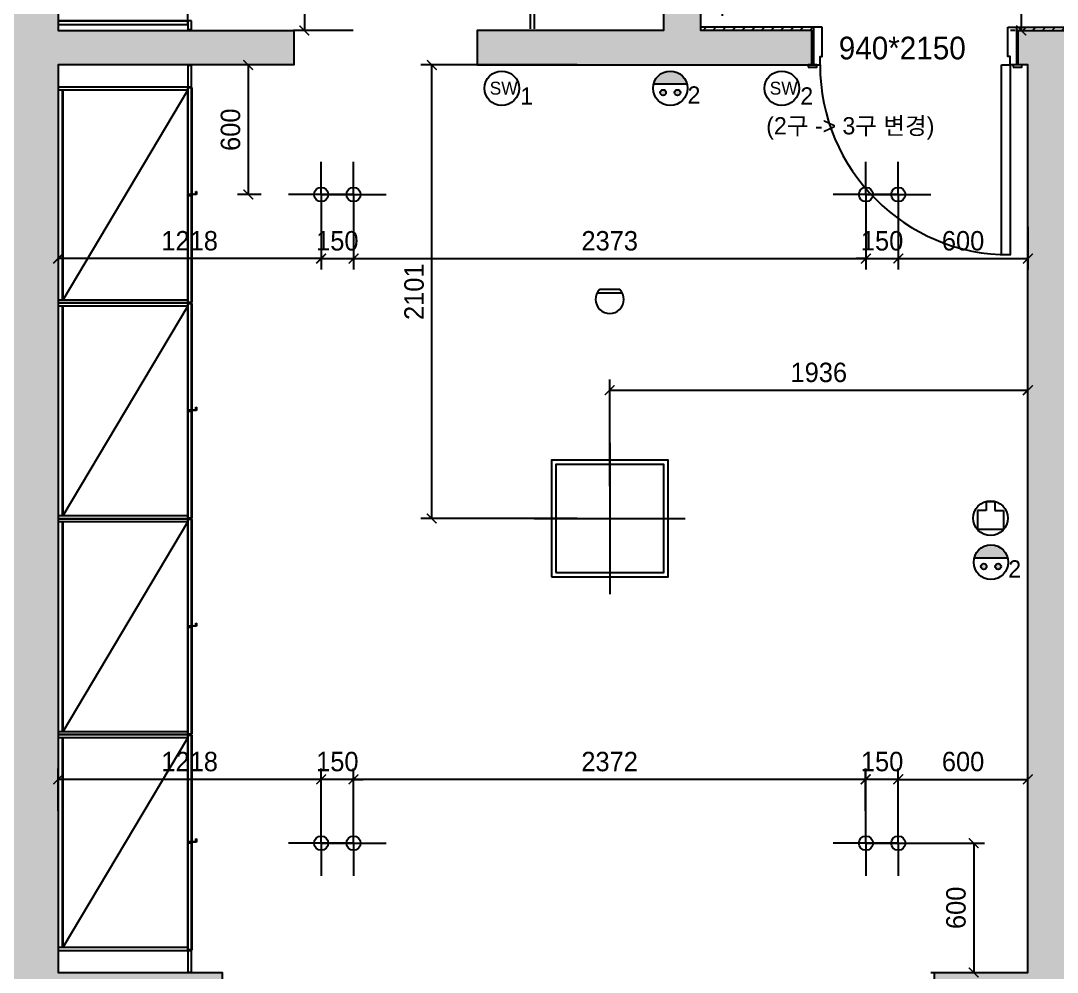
# Model space of a CAD drawing. Header units: millimetres. Extents: x -551172 to 227904, y -3435 to 261611.
# Drawn here: x 169756 to 174557, y 81893 to 86302 of the extents above; entities that cross this region are included whole.
import ezdxf

# ---------------------------------------------------------------- set-up
doc = ezdxf.new("R2010")
doc.units = ezdxf.units.MM
doc.header["$LTSCALE"] = 100
doc.header["$PDMODE"] = 3
doc.linetypes.add('HIDDENX2', pattern=[19.05, 12.7, -6.35])
doc.layers.get('DEFPOINTS').update_dxf_attribs({"color": 248})
for name, color, linetype in [('3TI-CE-LIGHT', 6, 'Continuous'), ('C-LIGHT', 5, 'Continuous'), ('C-LIGHT(IN)', 10, 'HIDDENX2'), ('E-DIM(IN)', 14, 'Continuous'), ('F-HAT', 251, 'Continuous'), ('F-HAT @ 1', 251, 'Continuous'), ('F-WALL1', 2, 'Continuous'), ('F-WALL2', 3, 'Continuous'), ('전기', 7, 'Continuous')]:
    doc.layers.add(name, color=color, linetype=linetype)
doc.styles.add('YOURNAME', font='HYWULM.TTF')
doc.styles.add('휴먼엑스포', font='Expo M.ttf')
doc.dimstyles.new('YOURNAME-50', dxfattribs={"dimscale": 50, "dimtxt": 1.8, "dimasz": 0.9, "dimexe": 1, "dimexo": 3, "dimgap": 0.7, "dimtad": 1, "dimdec": 0, "dimzin": 0, "dimdsep": 46, "dimtxsty": 'YOURNAME', "dimblk": 'ARCHTICK', "dimcen": 0, "dimclrd": 1, "dimclre": 1, "dimclrt": 7, "dimadec": 0, "dimazin": 0, "dimtfac": 1, "dimtdec": 0, "dimtix": 1, "dimtmove": 2, "dimatfit": 3, "dimldrblk": 'ARCHTICK', "dimfxl": 0, "dimtolj": 1, "dimtzin": 0, "dimarcsym": 0})

# ---------------------------------------------------------------- blocks, each defined once
blk = doc.blocks.new('_ArchTick')
at = {"color": 0, "linetype": 'ByBlock', "const_width": 0.15}
blk.add_lwpolyline([(-0.5, -0.5), (0.5, 0.5)], dxfattribs=at)
blk = doc.blocks.new('*D381')
at = {"layer": 'DEFPOINTS', "color": 0}
for p in [(174420.6, 82787), (173820.6, 82491.3), (174420.6, 82491.3)]:
    blk.add_point(p, dxfattribs=at)
at = {"layer": 'E-DIM(IN)', "lineweight": -2}
for p, q in [((173820.6, 82641.3), (173820.6, 82837)), ((174420.6, 82641.3), (174420.6, 82837)), ((173820.6, 82787), (174420.6, 82787))]:
    blk.add_line(p, q, dxfattribs=at)
at = {"layer": 'E-DIM(IN)', "lineweight": -2, "xscale": 45, "yscale": 45, "zscale": 45, "rotation": 180}
blk.add_blockref('_ArchTick', (173820.6, 82787), dxfattribs=at)
at = {"layer": 'E-DIM(IN)', "lineweight": -2, "xscale": 45, "yscale": 45, "zscale": 45}
blk.add_blockref('_ArchTick', (174420.6, 82787), dxfattribs=at)
at = {"layer": 'E-DIM(IN)', "color": 7, "insert": (174120.6, 82868.9), "char_height": 90, "attachment_point": 5, "style": 'YOURNAME'}
blk.add_mtext('\\A1;600', dxfattribs=at)
blk = doc.blocks.new('*D382')
at = {"layer": 'DEFPOINTS', "color": 0}
for p in [(173670.6, 82787), (173670.6, 82491.3), (173820.6, 82491.3)]:
    blk.add_point(p, dxfattribs=at)
at = {"layer": 'E-DIM(IN)', "lineweight": -2}
for p, q in [((173670.6, 82641.3), (173670.6, 82837)), ((173820.6, 82641.3), (173820.6, 82837)), ((173670.6, 82787), (173625.6, 82787)), ((173820.6, 82787), (173670.6, 82787)), ((173820.6, 82787), (173865.6, 82787))]:
    blk.add_line(p, q, dxfattribs=at)
at = {"layer": 'E-DIM(IN)', "lineweight": -2, "xscale": 45, "yscale": 45, "zscale": 45}
blk.add_blockref('_ArchTick', (173670.6, 82787), dxfattribs=at)
at = {"layer": 'E-DIM(IN)', "lineweight": -2, "xscale": 45, "yscale": 45, "zscale": 45, "rotation": 180}
blk.add_blockref('_ArchTick', (173820.6, 82787), dxfattribs=at)
at = {"layer": 'E-DIM(IN)', "color": 7, "insert": (173745.6, 82868.8), "char_height": 90, "attachment_point": 5, "style": 'YOURNAME'}
blk.add_mtext('\\A1;150', dxfattribs=at)
blk = doc.blocks.new('*D383')
at = {"layer": 'DEFPOINTS', "color": 0}
for p in [(171297.6, 82787), (171297.6, 82491.3), (173669.4, 82491.3)]:
    blk.add_point(p, dxfattribs=at)
at = {"layer": 'E-DIM(IN)', "lineweight": -2}
for p, q in [((171297.6, 82641.3), (171297.6, 82837)), ((173669.4, 82641.3), (173669.4, 82837)), ((173669.4, 82787), (171297.6, 82787))]:
    blk.add_line(p, q, dxfattribs=at)
at = {"layer": 'E-DIM(IN)', "lineweight": -2, "xscale": 45, "yscale": 45, "zscale": 45, "rotation": 180}
blk.add_blockref('_ArchTick', (171297.6, 82787), dxfattribs=at)
at = {"layer": 'E-DIM(IN)', "lineweight": -2, "xscale": 45, "yscale": 45, "zscale": 45}
blk.add_blockref('_ArchTick', (173669.4, 82787), dxfattribs=at)
at = {"layer": 'E-DIM(IN)', "color": 7, "insert": (172483.5, 82868.8), "char_height": 90, "attachment_point": 5, "style": 'YOURNAME'}
blk.add_mtext('\\A1;2372', dxfattribs=at)
blk = doc.blocks.new('*D384')
at = {"layer": 'DEFPOINTS', "color": 0}
for p in [(171147.6, 82787), (171147.6, 82491.3), (171297.6, 82491.3)]:
    blk.add_point(p, dxfattribs=at)
at = {"layer": 'E-DIM(IN)', "lineweight": -2}
for p, q in [((171147.6, 82641.3), (171147.6, 82837)), ((171297.6, 82641.3), (171297.6, 82837)), ((171147.6, 82787), (171102.6, 82787)), ((171297.6, 82787), (171147.6, 82787)), ((171297.6, 82787), (171342.6, 82787))]:
    blk.add_line(p, q, dxfattribs=at)
at = {"layer": 'E-DIM(IN)', "lineweight": -2, "xscale": 45, "yscale": 45, "zscale": 45}
blk.add_blockref('_ArchTick', (171147.6, 82787), dxfattribs=at)
at = {"layer": 'E-DIM(IN)', "lineweight": -2, "xscale": 45, "yscale": 45, "zscale": 45, "rotation": 180}
blk.add_blockref('_ArchTick', (171297.6, 82787), dxfattribs=at)
at = {"layer": 'E-DIM(IN)', "color": 7, "insert": (171222.6, 82868.8), "char_height": 90, "attachment_point": 5, "style": 'YOURNAME'}
blk.add_mtext('\\A1;150', dxfattribs=at)
blk = doc.blocks.new('*D385')
at = {"layer": 'DEFPOINTS', "color": 0}
for p in [(169929.6, 82787), (169929.6, 82491.3), (171147.6, 82491.3)]:
    blk.add_point(p, dxfattribs=at)
at = {"layer": 'E-DIM(IN)', "lineweight": -2}
for p, q in [((169929.6, 82641.3), (169929.6, 82837)), ((171147.6, 82641.3), (171147.6, 82837)), ((171147.6, 82787), (169929.6, 82787))]:
    blk.add_line(p, q, dxfattribs=at)
at = {"layer": 'E-DIM(IN)', "lineweight": -2, "xscale": 45, "yscale": 45, "zscale": 45, "rotation": 180}
blk.add_blockref('_ArchTick', (169929.6, 82787), dxfattribs=at)
at = {"layer": 'E-DIM(IN)', "lineweight": -2, "xscale": 45, "yscale": 45, "zscale": 45}
blk.add_blockref('_ArchTick', (171147.6, 82787), dxfattribs=at)
at = {"layer": 'E-DIM(IN)', "color": 7, "insert": (170538.6, 82868.8), "char_height": 90, "attachment_point": 5, "style": 'YOURNAME'}
blk.add_mtext('\\A1;1218', dxfattribs=at)
blk = doc.blocks.new('*D386')
at = {"layer": 'DEFPOINTS', "color": 0}
for p in [(173820.6, 82491.3), (173820.6, 81891.8), (174170, 81891.8)]:
    blk.add_point(p, dxfattribs=at)
at = {"layer": 'E-DIM(IN)', "lineweight": -2}
for p, q in [((173970.6, 82491.3), (174220, 82491.3)), ((174170, 82491.3), (174170, 81891.8)), ((173970.6, 81891.8), (174220, 81891.8))]:
    blk.add_line(p, q, dxfattribs=at)
at = {"layer": 'E-DIM(IN)', "lineweight": -2, "xscale": 45, "yscale": 45, "zscale": 45}
for p, rotation in [((174170, 82491.3), 90), ((174170, 81891.8), 270)]:
    blk.add_blockref('_ArchTick', p, dxfattribs=dict(at, rotation=rotation))
at = {"layer": 'E-DIM(IN)', "color": 7, "insert": (174088.1, 82191.6), "char_height": 90, "attachment_point": 5, "rotation": 90, "style": 'YOURNAME'}
blk.add_mtext('\\A1;600', dxfattribs=at)
blk = doc.blocks.new('*D387')
at = {"layer": 'DEFPOINTS', "color": 0}
for p in [(169929.6, 85496.8), (171147.6, 85496.8), (169929.6, 85200)]:
    blk.add_point(p, dxfattribs=at)
at = {"layer": 'E-DIM(IN)', "lineweight": -2}
for p, q in [((169929.6, 85346.8), (169929.6, 85150)), ((171147.6, 85346.8), (171147.6, 85150)), ((171147.6, 85200), (169929.6, 85200))]:
    blk.add_line(p, q, dxfattribs=at)
at = {"layer": 'E-DIM(IN)', "lineweight": -2, "xscale": 45, "yscale": 45, "zscale": 45, "rotation": 180}
blk.add_blockref('_ArchTick', (169929.6, 85200), dxfattribs=at)
at = {"layer": 'E-DIM(IN)', "lineweight": -2, "xscale": 45, "yscale": 45, "zscale": 45}
blk.add_blockref('_ArchTick', (171147.6, 85200), dxfattribs=at)
at = {"layer": 'E-DIM(IN)', "color": 7, "insert": (170538.6, 85281.8), "char_height": 90, "attachment_point": 5, "style": 'YOURNAME'}
blk.add_mtext('\\A1;1218', dxfattribs=at)
blk = doc.blocks.new('*D388')
at = {"layer": 'DEFPOINTS', "color": 0}
for p in [(171147.6, 85496.8), (171297.6, 85496.8), (171297.6, 85199.8)]:
    blk.add_point(p, dxfattribs=at)
at = {"layer": 'E-DIM(IN)', "lineweight": -2}
for p, q in [((171147.6, 85346.8), (171147.6, 85149.8)), ((171297.6, 85346.8), (171297.6, 85149.8)), ((171147.6, 85199.8), (171102.6, 85199.8)), ((171147.6, 85199.8), (171297.6, 85199.8)), ((171297.6, 85199.8), (171342.6, 85199.8))]:
    blk.add_line(p, q, dxfattribs=at)
at = {"layer": 'E-DIM(IN)', "lineweight": -2, "xscale": 45, "yscale": 45, "zscale": 45}
blk.add_blockref('_ArchTick', (171147.6, 85199.8), dxfattribs=at)
at = {"layer": 'E-DIM(IN)', "lineweight": -2, "xscale": 45, "yscale": 45, "zscale": 45, "rotation": 180}
blk.add_blockref('_ArchTick', (171297.6, 85199.8), dxfattribs=at)
at = {"layer": 'E-DIM(IN)', "color": 7, "insert": (171222.6, 85281.6), "char_height": 90, "attachment_point": 5, "style": 'YOURNAME'}
blk.add_mtext('\\A1;150', dxfattribs=at)
blk = doc.blocks.new('*D389')
at = {"layer": 'DEFPOINTS', "color": 0}
for p in [(171297.6, 85496.8), (173670.6, 85496.8), (173670.6, 85199.8)]:
    blk.add_point(p, dxfattribs=at)
at = {"layer": 'E-DIM(IN)', "lineweight": -2}
for p, q in [((171297.6, 85346.8), (171297.6, 85149.8)), ((173670.6, 85346.8), (173670.6, 85149.8)), ((171297.6, 85199.8), (173670.6, 85199.8))]:
    blk.add_line(p, q, dxfattribs=at)
at = {"layer": 'E-DIM(IN)', "lineweight": -2, "xscale": 45, "yscale": 45, "zscale": 45, "rotation": 180}
blk.add_blockref('_ArchTick', (171297.6, 85199.8), dxfattribs=at)
at = {"layer": 'E-DIM(IN)', "lineweight": -2, "xscale": 45, "yscale": 45, "zscale": 45}
blk.add_blockref('_ArchTick', (173670.6, 85199.8), dxfattribs=at)
at = {"layer": 'E-DIM(IN)', "color": 7, "insert": (172484.1, 85281.6), "char_height": 90, "attachment_point": 5, "style": 'YOURNAME'}
blk.add_mtext('\\A1;2373', dxfattribs=at)
blk = doc.blocks.new('*D390')
at = {"layer": 'DEFPOINTS', "color": 0}
for p in [(173670.6, 85496.8), (173820.6, 85496.8), (173820.6, 85199.8)]:
    blk.add_point(p, dxfattribs=at)
at = {"layer": 'E-DIM(IN)', "lineweight": -2}
for p, q in [((173670.6, 85346.8), (173670.6, 85149.8)), ((173820.6, 85346.8), (173820.6, 85149.8)), ((173670.6, 85199.8), (173625.6, 85199.8)), ((173670.6, 85199.8), (173820.6, 85199.8)), ((173820.6, 85199.8), (173865.6, 85199.8))]:
    blk.add_line(p, q, dxfattribs=at)
at = {"layer": 'E-DIM(IN)', "lineweight": -2, "xscale": 45, "yscale": 45, "zscale": 45}
blk.add_blockref('_ArchTick', (173670.6, 85199.8), dxfattribs=at)
at = {"layer": 'E-DIM(IN)', "lineweight": -2, "xscale": 45, "yscale": 45, "zscale": 45, "rotation": 180}
blk.add_blockref('_ArchTick', (173820.6, 85199.8), dxfattribs=at)
at = {"layer": 'E-DIM(IN)', "color": 7, "insert": (173745.6, 85281.6), "char_height": 90, "attachment_point": 5, "style": 'YOURNAME'}
blk.add_mtext('\\A1;150', dxfattribs=at)
blk = doc.blocks.new('*D391')
at = {"layer": 'DEFPOINTS', "color": 0}
for p in [(173820.6, 85496.8), (174420.6, 85496.8), (174420.6, 85199.9)]:
    blk.add_point(p, dxfattribs=at)
at = {"layer": 'E-DIM(IN)', "lineweight": -2}
for p, q in [((173820.6, 85346.8), (173820.6, 85149.9)), ((174420.6, 85346.8), (174420.6, 85149.9)), ((173820.6, 85199.9), (174420.6, 85199.9))]:
    blk.add_line(p, q, dxfattribs=at)
at = {"layer": 'E-DIM(IN)', "lineweight": -2, "xscale": 45, "yscale": 45, "zscale": 45, "rotation": 180}
blk.add_blockref('_ArchTick', (173820.6, 85199.9), dxfattribs=at)
at = {"layer": 'E-DIM(IN)', "lineweight": -2, "xscale": 45, "yscale": 45, "zscale": 45}
blk.add_blockref('_ArchTick', (174420.6, 85199.9), dxfattribs=at)
at = {"layer": 'E-DIM(IN)', "color": 7, "insert": (174120.6, 85281.7), "char_height": 90, "attachment_point": 5, "style": 'YOURNAME'}
blk.add_mtext('\\A1;600', dxfattribs=at)
blk = doc.blocks.new('*D392')
at = {"layer": 'DEFPOINTS', "color": 0}
for p in [(171020.6, 86096.8), (170810, 85496.8), (171020.6, 85496.8)]:
    blk.add_point(p, dxfattribs=at)
at = {"layer": 'E-DIM(IN)', "lineweight": -2}
for p, q in [((170870.6, 86096.8), (170760, 86096.8)), ((170810, 86096.8), (170810, 85496.8)), ((170870.6, 85496.8), (170760, 85496.8))]:
    blk.add_line(p, q, dxfattribs=at)
at = {"layer": 'E-DIM(IN)', "lineweight": -2, "xscale": 45, "yscale": 45, "zscale": 45}
for p, rotation in [((170810, 86096.8), 90), ((170810, 85496.8), 270)]:
    blk.add_blockref('_ArchTick', p, dxfattribs=dict(at, rotation=rotation))
at = {"layer": 'E-DIM(IN)', "color": 7, "insert": (170728.1, 85796.8), "char_height": 90, "attachment_point": 5, "rotation": 90, "style": 'YOURNAME'}
blk.add_mtext('\\A1;600', dxfattribs=at)
blk = doc.blocks.new('*D393')
at = {"layer": 'DEFPOINTS', "color": 0}
for p in [(174420.6, 84590), (172484.1, 83995.6), (174420.6, 83994.3)]:
    blk.add_point(p, dxfattribs=at)
at = {"layer": 'E-DIM(IN)', "lineweight": -2}
for p, q in [((172484.1, 84145.6), (172484.1, 84640)), ((174420.6, 84144.3), (174420.6, 84640)), ((172484.1, 84590), (174420.6, 84590))]:
    blk.add_line(p, q, dxfattribs=at)
at = {"layer": 'E-DIM(IN)', "lineweight": -2, "xscale": 45, "yscale": 45, "zscale": 45, "rotation": 180}
blk.add_blockref('_ArchTick', (172484.1, 84590), dxfattribs=at)
at = {"layer": 'E-DIM(IN)', "lineweight": -2, "xscale": 45, "yscale": 45, "zscale": 45}
blk.add_blockref('_ArchTick', (174420.6, 84590), dxfattribs=at)
at = {"layer": 'E-DIM(IN)', "color": 7, "insert": (173452.4, 84671.9), "char_height": 90, "attachment_point": 5, "style": 'YOURNAME'}
blk.add_mtext('\\A1;1936', dxfattribs=at)
blk = doc.blocks.new('*D394')
at = {"layer": 'DEFPOINTS', "color": 0}
for p in [(171660, 86096.8), (172484.1, 86096.8), (172484.1, 83995.6)]:
    blk.add_point(p, dxfattribs=at)
at = {"layer": 'E-DIM(IN)', "lineweight": -2}
for p, q in [((172334.1, 86096.8), (171610, 86096.8)), ((171660, 83995.6), (171660, 86096.8)), ((172334.1, 83995.6), (171610, 83995.6))]:
    blk.add_line(p, q, dxfattribs=at)
at = {"layer": 'E-DIM(IN)', "lineweight": -2, "xscale": 45, "yscale": 45, "zscale": 45}
for p, rotation in [((171660, 86096.8), 90), ((171660, 83995.6), 270)]:
    blk.add_blockref('_ArchTick', p, dxfattribs=dict(at, rotation=rotation))
at = {"layer": 'E-DIM(IN)', "color": 7, "insert": (171578.2, 85046.2), "char_height": 90, "attachment_point": 5, "rotation": 90, "style": 'YOURNAME'}
blk.add_mtext('\\A1;2101', dxfattribs=at)
blk = doc.blocks.new('*D400')
at = {"layer": 'DEFPOINTS', "color": 0}
for p in [(171445.6, 87151.8), (171070, 86256.8), (171445.6, 86256.8)]:
    blk.add_point(p, dxfattribs=at)
at = {"layer": 'E-DIM(IN)', "lineweight": -2}
for p, q in [((171295.6, 87151.8), (171020, 87151.8)), ((171070, 87151.8), (171070, 86256.8)), ((171295.6, 86256.8), (171020, 86256.8))]:
    blk.add_line(p, q, dxfattribs=at)
at = {"layer": 'E-DIM(IN)', "lineweight": -2, "xscale": 45, "yscale": 45, "zscale": 45}
for p, rotation in [((171070, 87151.8), 90), ((171070, 86256.8), 270)]:
    blk.add_blockref('_ArchTick', p, dxfattribs=dict(at, rotation=rotation))
at = {"layer": 'E-DIM(IN)', "color": 7, "insert": (170988.2, 86704.3), "char_height": 90, "attachment_point": 5, "rotation": 90, "style": 'YOURNAME'}
blk.add_mtext('\\A1;895', dxfattribs=at)
blk = doc.blocks.new('*D421')
at = {"layer": 'DEFPOINTS', "color": 0}
for p in [(174068.1, 86922.8), (174390, 86256.8), (174512.1, 86256.8)]:
    blk.add_point(p, dxfattribs=at)
at = {"layer": 'E-DIM(IN)', "lineweight": -2}
for p, q in [((174218.1, 86922.8), (174440, 86922.8)), ((174390, 86922.8), (174390, 86256.8)), ((174362.1, 86256.8), (174340, 86256.8))]:
    blk.add_line(p, q, dxfattribs=at)
at = {"layer": 'E-DIM(IN)', "lineweight": -2, "xscale": 45, "yscale": 45, "zscale": 45}
for p, rotation in [((174390, 86922.8), 90), ((174390, 86256.8), 270)]:
    blk.add_blockref('_ArchTick', p, dxfattribs=dict(at, rotation=rotation))
at = {"layer": 'E-DIM(IN)', "color": 7, "insert": (174309, 86589.8), "char_height": 90, "attachment_point": 5, "rotation": 90, "style": 'YOURNAME'}
blk.add_mtext('\\A1;666', dxfattribs=at)

msp = doc.modelspace()

# ---------------------------------------------------------------- hatches: boundary and pattern name
at = {"layer": 'F-HAT'}
h = msp.add_hatch(color=256, dxfattribs=at)
h.dxf.hatch_style = 1
h.paths.add_polyline_path([(171200.6, 91301.8), (171242.1, 91616.8), (169842.1, 91616.8), (169842.1, 93089.8), (170417.1, 93089.8), (170417.1, 93320.8), (169642.1, 93320.8), (169642.1, 79859.8), (170676.6, 79859.8), (170676.6, 80052.8), (169906.6, 80052.8), (169906.6, 81641.8), (170689.6, 81641.8), (170689.6, 81891.8), (169929.6, 81891.8), (169929.6, 86096.8), (171020.6, 86096.8), (171020.6, 86256.8), (169929.6, 86256.8), (169929.6, 88346.8), (171270.6, 88346.8), (171270.6, 88496.8), (169890.6, 88496.8), (169890.6, 91301.8)])
h.paths.add_polyline_path([(172733.6, 91301.8), (172733.6, 88496.8), (172058.6, 88496.8), (172058.6, 88346.8), (172733.6, 88346.8), (172733.6, 86256.8), (171870.6, 86256.8), (171870.6, 86096.8), (173420.6, 86096.8), (173420.6, 86256.8), (172905.6, 86256.8), (172905.6, 87608.8), (173605.6, 87608.8), (173605.6, 87763.8), (172895.6, 87763.8), (172895.6, 91300.8), (173685.6, 91300.8), (173685.6, 91915.8), (172900.6, 91915.8), (172900.6, 93120.8), (173660.6, 93120.8), (173660.6, 93320.8), (172034.6, 93320.8), (172034.6, 93089.8), (172744.6, 93089.8), (172744.6, 92186.8), (172002.1, 92186.8), (172002.1, 91616.8), (172043.6, 91301.8)])
h.paths.add_polyline_path([(172152.1, 91616.8), (172152.1, 92036.8), (172744.6, 92036.8), (172744.6, 91616.8)], flags=16)
h.paths.add_polyline_path([(172900.6, 91450.8), (172900.6, 91765.8), (173535.6, 91765.8), (173535.6, 91450.8)], flags=16)
h.paths.add_polyline_path([(174648.6, 86256.8), (174375.6, 86256.8), (174375.6, 86096.8), (174420.6, 86096.8), (174420.6, 81891.8), (173988.6, 81891.8), (173988.6, 81641.8), (174648.6, 81641.8), (174648.6, 81836.8)])
h.paths.add_polyline_path([(174601.6, 80059.8), (174601.6, 80694.8), (174406.6, 80694.8), (174406.6, 80402.8), (174406.6, 80059.8), (174396.6, 80059.8), (174396.6, 79859.8), (175111.6, 79859.8), (175111.6, 80059.8)])
h.paths.add_polyline_path([(180195.6, 80469.8), (180700.6, 80469.8), (180700.6, 80724.8), (180195.6, 80724.8), (180195.6, 85991.8), (182135.6, 85991.8), (182135.6, 85371.8), (182285.6, 85371.8), (182285.6, 85689.8), (182600.6, 85689.8), (182600.6, 85847.8), (182320.6, 85847.8), (182320.6, 86194.8), (180004.6, 86194.8), (180004.6, 80059.8), (179494.6, 80059.8), (179494.6, 79859.8), (180195.6, 79859.8), (180195.6, 80044.8)])
h.paths.add_polyline_path([(180195.6, 80044.8), (180195.6, 79859.8), (181840.6, 79859.8, 0.191132), (183208.8, 80469.8), (182995.6, 80469.8), (182973.9, 80469.8, -0.151278), (181840.6, 80044.8)])
h.paths.add_polyline_path([(184198.6, 80469.8), (184198.6, 80669.8), (183685.6, 80669.8), (183685.6, 85689.8), (183730.6, 85689.8), (183730.6, 85847.8), (183450.6, 85847.8), (183450.6, 85689.8), (183495.6, 85689.8), (183495.6, 80724.8), (182995.6, 80724.8), (182995.6, 80469.8)])
h.paths.add_polyline_path([(187180.6, 80469.8), (187180.6, 89425.8), (184290.6, 89425.8), (184290.6, 88310.8), (184205.6, 88310.8), (184205.6, 88150.8), (184290.6, 88150.8), (184290.6, 87350.8), (184450.6, 87350.8), (184450.6, 89200.8), (186980.6, 89200.8), (186980.6, 87505.8), (185235.6, 87505.8), (185235.6, 87350.8), (186165.6, 87350.8), (186165.6, 86142.8), (184900.6, 86142.8), (184900.6, 85847.8), (184580.6, 85847.8), (184580.6, 85689.8), (184895.6, 85689.8), (184895.6, 85364.8), (185048.6, 85364.8), (185048.6, 85984.8), (186988.6, 85984.8), (186988.6, 80669.8), (186478.6, 80669.8), (186478.6, 80469.8)])
h.paths.add_polyline_path([(186320.6, 86142.8), (186320.6, 87350.8), (186980.6, 87350.8), (186980.6, 86142.8)], flags=16)
h.paths.add_polyline_path([(180785.6, 87650.8), (180785.6, 87805.8), (178380.6, 87805.8), (178380.6, 92845.8), (178890.6, 92845.8), (178890.6, 93045.8), (178380.6, 93045.8), (178380.6, 93320.8), (177665.6, 93320.8), (177665.6, 93120.8), (178200.6, 93120.8), (178200.6, 90795.8), (177800.6, 90795.8), (177800.6, 90550.8), (178195.6, 90550.8), (178195.6, 87650.8)])
h.paths.add_polyline_path([(181875.6, 88310.8), (181875.6, 91102.8), (182645.6, 91102.8), (182645.6, 93045.8), (181405.6, 93045.8), (181405.6, 92845.8), (182437.6, 92845.8), (182437.6, 91575.8), (181685.6, 91575.8), (181685.6, 87805.8), (181635.6, 87805.8), (181635.6, 87650.8), (181870.6, 87650.8), (181870.6, 88150.8), (182290.6, 88150.8), (182290.6, 88310.8)])
h.paths.add_polyline_path([(181875.6, 91202.8), (181875.6, 91475.8), (182437.6, 91475.8), (182437.6, 91202.8)], flags=16)
h.paths.add_polyline_path([(184290.6, 90422.8), (184550.6, 90422.8), (184550.6, 91232.8), (184290.6, 91232.8)])
h.paths.add_polyline_path([(176170.6, 91300.8), (176170.6, 90550.8), (176440.6, 90550.8), (176440.6, 91640.8), (175170.6, 91640.8), (175170.6, 91300.8)])
h = msp.add_hatch(dxfattribs=at)
h.set_pattern_fill('ANSI31', color=256, scale=10)
h.paths.add_polyline_path([(173428.1, 86271.8), (172905.6, 86271.8), (172905.6, 86256.8), (173420.6, 86256.8), (173428.1, 86256.8)])
h = msp.add_hatch(dxfattribs=at)
h.set_pattern_fill('ANSI31', color=256, scale=10)
h.paths.add_polyline_path([(174948.6, 86271.8), (174368.1, 86271.8), (174368.1, 86256.8), (174948.6, 86256.8)])
h = msp.add_hatch(dxfattribs=at)
h.set_pattern_fill('ANSI31', color=256, scale=10)
h.set_pattern_definition([(45, (25200, 0), (-22.4506403, 22.4506403), [])])
h.paths.add_polyline_path([(173428.1, 86256.8), (173420.6, 86256.8), (173420.6, 86096.8), (173428.1, 86096.8)])
h.paths.add_polyline_path([(174375.6, 86256.8), (174368.1, 86256.8), (174368.1, 86096.8), (174375.6, 86096.8)])
at = {"layer": '전기'}
h = msp.add_hatch(color=256, dxfattribs=at)
h.dxf.hatch_style = 1
h.paths.add_polyline_path([(172687.1, 86008.8, -0.341999), (172764.6, 86068.8, -0.341999), (172842, 86008.8)])
h.paths.add_polyline_path([(172731.2, 85982.1, -1), (172731.2, 85955.4, -1)])
h.paths.add_polyline_path([(172797.9, 85982.1, -1), (172797.9, 85955.4, -1)])
h = msp.add_hatch(color=256, dxfattribs=at)
h.dxf.hatch_style = 1
h.paths.add_polyline_path([(174172.4, 83813, -0.341999), (174249.9, 83873, -0.341999), (174327.3, 83813)])
h.paths.add_polyline_path([(174216.5, 83786.3, -1), (174216.5, 83759.7, -1)])
h.paths.add_polyline_path([(174283.2, 83786.3, -1), (174283.2, 83759.7, -1)])

# ---------------------------------------------------------------- linework, layer by layer
at = {"layer": '3TI-CE-LIGHT', "color": 1}
for p, q in [((171147.6, 85496.8), (171147.6, 85648)), ((171297.6, 85496.8), (171297.6, 85648)), ((173670.6, 85496.8), (173670.6, 85648)), ((173820.6, 85496.8), (173820.6, 85648)), ((171147.6, 85496.8), (170996.4, 85496.8)), ((171297.6, 85496.8), (171146.4, 85496.8)), ((171147.6, 85496.8), (171298.8, 85496.8)), ((171147.6, 85496.8), (171147.6, 85345.6)), ((171297.6, 85496.8), (171448.8, 85496.8)), ((171297.6, 85496.8), (171297.6, 85345.6)), ((173670.6, 85496.8), (173519.4, 85496.8)), ((173820.6, 85496.8), (173669.4, 85496.8)), ((173670.6, 85496.8), (173821.8, 85496.8)), ((173670.6, 85496.8), (173670.6, 85345.6)), ((173820.6, 85496.8), (173971.8, 85496.8)), ((173820.6, 85496.8), (173820.6, 85345.6)), ((172542.5, 85040.1), (172425.8, 85040.1)), ((172484.1, 84345.6), (172484.1, 83645.6)), ((172134.1, 83995.6), (172834.1, 83995.6)), ((171147.6, 82491.3), (171147.6, 82642.5)), ((171297.6, 82491.3), (171297.6, 82642.5)), ((173670.6, 82491.3), (173670.6, 82642.5)), ((173820.6, 82491.3), (173820.6, 82642.5)), ((171147.6, 82491.3), (170996.4, 82491.3)), ((171297.6, 82491.3), (171146.4, 82491.3)), ((171147.6, 82491.3), (171298.8, 82491.3)), ((171147.6, 82491.3), (171147.6, 82340.1)), ((171297.6, 82491.3), (171448.8, 82491.3)), ((171297.6, 82491.3), (171297.6, 82340.1)), ((173670.6, 82491.3), (173519.4, 82491.3)), ((173820.6, 82491.3), (173669.4, 82491.3)), ((173670.6, 82491.3), (173821.8, 82491.3)), ((173670.6, 82491.3), (173670.6, 82340.1)), ((173820.6, 82491.3), (173971.8, 82491.3)), ((173820.6, 82491.3), (173820.6, 82340.1))]:
    msp.add_line(p, q, dxfattribs=at)
msp.add_lwpolyline([(172234.1, 83745.6), (172734.1, 83745.6), (172734.1, 84245.6), (172234.1, 84245.6)], close=True, dxfattribs=at)
at = {"layer": 'C-LIGHT'}
msp.add_line((172530.8, 85056.4), (172437.5, 85056.4), dxfattribs=at)
msp.add_lwpolyline([(172214.1, 83725.6), (172754.1, 83725.6), (172754.1, 84265.6), (172214.1, 84265.6)], close=True, dxfattribs=at)
for centre in [(171147.6, 85496.8), (171297.6, 85496.8), (173670.6, 85496.8), (173820.6, 85496.8), (171147.6, 82491.3), (171297.6, 82491.3), (173670.6, 82491.3), (173820.6, 82491.3)]:
    msp.add_circle(centre, 33, dxfattribs=at)
msp.add_arc((172484.1, 85010.7), 65.3, 135.573, 44.427, dxfattribs=at)
at = {"layer": 'C-LIGHT(IN)', "ltscale": 0.1}
msp.add_line((173005.6, 87593.8), (173005.6, 86271.8), dxfattribs=at)
at = {"layer": 'F-HAT'}
for p, q in [((169929.6, 87301.8), (169929.6, 86301.8)), ((170529.6, 86301.8), (170529.6, 87301.8)), ((172115.6, 86351.8), (172115.6, 86264.3)), ((172133.6, 86351.8), (172133.6, 86264.3)), ((169929.6, 86301.8), (169929.6, 86283.8)), ((170529.6, 86301.8), (169929.6, 86301.8)), ((169929.6, 86301.8), (170529.6, 86301.8)), ((169929.6, 86283.8), (170529.6, 86283.8)), ((170529.6, 86301.8), (170529.6, 86261.5)), ((170547.6, 86301.8), (170529.6, 86301.8)), ((170529.6, 86283.8), (170529.6, 86301.8)), ((170547.6, 86261.5), (170547.6, 86301.8)), ((170529.6, 86261.5), (170547.6, 86261.5)), ((170529.6, 86094.3), (170529.6, 85994.3)), ((170547.6, 86094.3), (170529.6, 86094.3)), ((170547.6, 85994.3), (170547.6, 86094.3)), ((170529.6, 85994.3), (169929.6, 85994.3)), ((169929.6, 85994.3), (169929.6, 84994.3)), ((170529.6, 85979.3), (169929.6, 85979.3)), ((169948.6, 85979.3), (169948.6, 85009.3)), ((169952.6, 85009.3), (169952.6, 85979.3)), ((169952.6, 85009.3), (170529.6, 85979.3)), ((170529.6, 84994.3), (170529.6, 85994.3)), ((170529.6, 85994.3), (170547.6, 85994.3)), ((170530.6, 85991.5), (170531.4, 85992.3)), ((170530.6, 85498.1), (170530.6, 85991.5)), ((170531.4, 85992.3), (170547.7, 85992.3)), ((170547.7, 85992.3), (170548.5, 85991.5)), ((170548.5, 85991.5), (170548.5, 85498.1)), ((170529.6, 85500.8), (170530.6, 85500.8)), ((170529.6, 85496.3), (170529.6, 85500.8)), ((170530.6, 85500.8), (170530.6, 85497.3)), ((170549.3, 85497.3), (170549.3, 85502.3)), ((170549.3, 85502.3), (170550.3, 85502.3)), ((170550.3, 85502.3), (170550.3, 85498.5)), ((170567.1, 85498.6), (170567.2, 85498.7)), ((170567.2, 85510.6), (170567.2, 85510.8)), ((170567.2, 85510.8), (170567.4, 85510.8)), ((170567.2, 85498.7), (170567.2, 85510.6)), ((170567.4, 85510.8), (170569.4, 85510.8)), ((170569.4, 85510.8), (170569.6, 85510.8)), ((170569.6, 85510.8), (170569.6, 85510.6)), ((170569.6, 85510.6), (170569.6, 85496.5)), ((170569.4, 85496.3), (170529.6, 85496.3)), ((170531.4, 85497.3), (170530.6, 85498.1)), ((170530.6, 85497.3), (170549.3, 85497.3)), ((170547.7, 85497.3), (170531.4, 85497.3)), ((170548.5, 85498.1), (170547.7, 85497.3)), ((170550.3, 85498.5), (170567, 85498.5)), ((170567, 85498.5), (170567.1, 85498.6)), ((170569.6, 85496.4), (170569.4, 85496.3)), ((170569.6, 85496.5), (170569.6, 85496.4)), ((169929.6, 85009.3), (170529.6, 85009.3)), ((169929.6, 84994.3), (170529.6, 84994.3)), ((170529.6, 84994.3), (169929.6, 84994.3)), ((169929.6, 84994.3), (169929.6, 83994.3)), ((170529.6, 84979.3), (169929.6, 84979.3)), ((169948.6, 84979.3), (169948.6, 84009.3)), ((169952.6, 84009.3), (169952.6, 84979.3)), ((169952.6, 84009.3), (170529.6, 84979.3)), ((170529.6, 83994.3), (170529.6, 84994.3)), ((170530.6, 84991.5), (170531.4, 84992.3)), ((170530.6, 84498.1), (170530.6, 84991.5)), ((170531.4, 84992.3), (170547.7, 84992.3)), ((170547.7, 84992.3), (170548.5, 84991.5)), ((170548.5, 84991.5), (170548.5, 84498.1)), ((170529.6, 84500.8), (170530.6, 84500.8)), ((170529.6, 84496.3), (170529.6, 84500.8)), ((170569.4, 84496.3), (170529.6, 84496.3)), ((170530.6, 84500.8), (170530.6, 84497.3)), ((170531.4, 84497.3), (170530.6, 84498.1)), ((170530.6, 84497.3), (170549.3, 84497.3)), ((170547.7, 84497.3), (170531.4, 84497.3)), ((170548.5, 84498.1), (170547.7, 84497.3)), ((170549.3, 84497.3), (170549.3, 84502.3)), ((170549.3, 84502.3), (170550.3, 84502.3)), ((170550.3, 84502.3), (170550.3, 84498.5)), ((170550.3, 84498.5), (170567, 84498.5)), ((170567, 84498.5), (170567.1, 84498.6)), ((170567.1, 84498.6), (170567.2, 84498.7)), ((170567.2, 84510.6), (170567.2, 84510.8)), ((170567.2, 84510.8), (170567.4, 84510.8)), ((170567.2, 84498.7), (170567.2, 84510.6)), ((170567.4, 84510.8), (170569.4, 84510.8)), ((170569.4, 84510.8), (170569.6, 84510.8)), ((170569.6, 84496.4), (170569.4, 84496.3)), ((170569.6, 84510.8), (170569.6, 84510.6)), ((170569.6, 84510.6), (170569.6, 84496.5)), ((170569.6, 84496.5), (170569.6, 84496.4)), ((169929.6, 84009.3), (170529.6, 84009.3)), ((169929.6, 83994.3), (170529.6, 83994.3)), ((170529.6, 83994.3), (169929.6, 83994.3)), ((169929.6, 83994.3), (169929.6, 82994.3)), ((170529.6, 83979.3), (169929.6, 83979.3)), ((169948.6, 83979.3), (169948.6, 83009.3)), ((169952.6, 83009.3), (169952.6, 83979.3)), ((169952.6, 83009.3), (170529.6, 83979.3)), ((170529.6, 82994.3), (170529.6, 83994.3)), ((170530.6, 83991.5), (170531.4, 83992.3)), ((170530.6, 83498.1), (170530.6, 83991.5)), ((170531.4, 83992.3), (170547.7, 83992.3)), ((170547.7, 83992.3), (170548.5, 83991.5)), ((170548.5, 83991.5), (170548.5, 83498.1)), ((170529.6, 83500.8), (170530.6, 83500.8)), ((170529.6, 83496.3), (170529.6, 83500.8)), ((170569.4, 83496.3), (170529.6, 83496.3)), ((170530.6, 83500.8), (170530.6, 83497.3)), ((170531.4, 83497.3), (170530.6, 83498.1)), ((170530.6, 83497.3), (170549.3, 83497.3)), ((170547.7, 83497.3), (170531.4, 83497.3)), ((170548.5, 83498.1), (170547.7, 83497.3)), ((170549.3, 83497.3), (170549.3, 83502.3)), ((170549.3, 83502.3), (170550.3, 83502.3)), ((170550.3, 83502.3), (170550.3, 83498.5)), ((170550.3, 83498.5), (170567, 83498.5)), ((170567, 83498.5), (170567.1, 83498.6)), ((170567.1, 83498.6), (170567.2, 83498.7)), ((170567.2, 83510.6), (170567.2, 83510.8)), ((170567.2, 83510.8), (170567.4, 83510.8)), ((170567.2, 83498.7), (170567.2, 83510.6)), ((170567.4, 83510.8), (170569.4, 83510.8)), ((170569.4, 83510.8), (170569.6, 83510.8)), ((170569.6, 83496.4), (170569.4, 83496.3)), ((170569.6, 83510.8), (170569.6, 83510.6)), ((170569.6, 83510.6), (170569.6, 83496.5)), ((170569.6, 83496.5), (170569.6, 83496.4)), ((169929.6, 83009.3), (170529.6, 83009.3)), ((169929.6, 82994.3), (170529.6, 82994.3)), ((170529.6, 82994.3), (169929.6, 82994.3)), ((169929.6, 82994.3), (169929.6, 81994.3)), ((170529.6, 82979.3), (169929.6, 82979.3)), ((169948.6, 82979.3), (169948.6, 82009.3)), ((169952.6, 82009.3), (169952.6, 82979.3)), ((169952.6, 82009.3), (170529.6, 82979.3)), ((170529.6, 81994.3), (170529.6, 82994.3)), ((170530.6, 82991.5), (170531.4, 82992.3)), ((170530.6, 82498.1), (170530.6, 82991.5)), ((170531.4, 82992.3), (170547.7, 82992.3)), ((170547.7, 82992.3), (170548.5, 82991.5)), ((170548.5, 82991.5), (170548.5, 82498.1)), ((170529.6, 82500.8), (170530.6, 82500.8)), ((170529.6, 82496.3), (170529.6, 82500.8)), ((170569.4, 82496.3), (170529.6, 82496.3)), ((170530.6, 82500.8), (170530.6, 82497.3)), ((170531.4, 82497.3), (170530.6, 82498.1)), ((170530.6, 82497.3), (170549.3, 82497.3)), ((170547.7, 82497.3), (170531.4, 82497.3)), ((170548.5, 82498.1), (170547.7, 82497.3)), ((170549.3, 82497.3), (170549.3, 82502.3)), ((170549.3, 82502.3), (170550.3, 82502.3)), ((170550.3, 82502.3), (170550.3, 82498.5)), ((170550.3, 82498.5), (170567, 82498.5)), ((170567, 82498.5), (170567.1, 82498.6)), ((170567.1, 82498.6), (170567.2, 82498.7)), ((170567.2, 82510.6), (170567.2, 82510.8)), ((170567.2, 82510.8), (170567.4, 82510.8)), ((170567.2, 82498.7), (170567.2, 82510.6)), ((170567.4, 82510.8), (170569.4, 82510.8)), ((170569.4, 82510.8), (170569.6, 82510.8)), ((170569.6, 82496.4), (170569.4, 82496.3)), ((170569.6, 82510.8), (170569.6, 82510.6)), ((170569.6, 82510.6), (170569.6, 82496.5)), ((170569.6, 82496.5), (170569.6, 82496.4)), ((169929.6, 82009.3), (170529.6, 82009.3)), ((169929.6, 81994.3), (170529.6, 81994.3)), ((170529.6, 81994.3), (170529.6, 81894.3)), ((170547.6, 81994.3), (170529.6, 81994.3)), ((170547.6, 81894.3), (170547.6, 81994.3)), ((170529.6, 81894.3), (170547.6, 81894.3))]:
    msp.add_line(p, q, dxfattribs=at)
for points in [[(173468.1, 86271.8), (173428.1, 86271.8), (173428.1, 86096.8), (173458.1, 86096.8), (173458.1, 86121.8), (173458.1, 86136.8), (173468.1, 86136.8)], [(174328.1, 86271.8), (174368.1, 86271.8), (174368.1, 86096.8), (174338.1, 86096.8), (174338.1, 86121.8), (174338.1, 86136.8), (174328.1, 86136.8)], [(173403.1, 86086.8), (173443.1, 86086.8), (173443.1, 86096.8), (173403.1, 86096.8)], [(174298.1, 86096.8), (174338.1, 86096.8), (174338.1, 85216.8), (174298.1, 85216.8)], [(174353.1, 86086.8), (174393.1, 86086.8), (174393.1, 86096.8), (174353.1, 86096.8)], [(170547.6, 81994.3), (170547.6, 85994.3), (170529.6, 85994.3), (170529.6, 81994.3)], [(170531.4, 84996.3), (170530.6, 84997.1), (170530.6, 85491.5), (170531.4, 85492.3), (170547.8, 85492.3), (170548.6, 85491.5), (170548.6, 84997.1), (170547.8, 84996.3)], [(170531.4, 83996.3), (170530.6, 83997.1), (170530.6, 84491.5), (170531.4, 84492.3), (170547.8, 84492.3), (170548.6, 84491.5), (170548.6, 83997.1), (170547.8, 83996.3)], [(170531.4, 82996.3), (170530.6, 82997.1), (170530.6, 83491.5), (170531.4, 83492.3), (170547.8, 83492.3), (170548.6, 83491.5), (170548.6, 82997.1), (170547.8, 82996.3)], [(170531.4, 81996.3), (170530.6, 81997.1), (170530.6, 82491.5), (170531.4, 82492.3), (170547.8, 82492.3), (170548.6, 82491.5), (170548.6, 81997.1), (170547.8, 81996.3)]]:
    msp.add_lwpolyline(points, close=True, dxfattribs=at)
msp.add_arc((174338.1, 86096.8), 880, 180, 270, dxfattribs=at)
at = {"layer": 'F-WALL1'}
for points in [[(169642.1, 79859.8), (169642.1, 93320.8), (170417.1, 93320.8), (170417.1, 93089.8), (169842.1, 93089.8), (169842.1, 91616.8), (171242.1, 91616.8), (171200.6, 91301.8), (169890.6, 91301.8), (169890.6, 88496.8), (171270.6, 88496.8), (171270.6, 88346.8), (169929.6, 88346.8), (169929.6, 86256.8), (171020.6, 86256.8), (171020.6, 86096.8), (169929.6, 86096.8), (169929.6, 81891.8), (170689.6, 81891.8), (170689.6, 81641.8), (169906.6, 81641.8), (169906.6, 80052.8), (170676.6, 80052.8), (170676.6, 79859.8)], [(174375.6, 86256.8), (174648.6, 86256.8), (174648.6, 81836.8), (174648.6, 81641.8), (173988.6, 81641.8), (173988.6, 81891.8), (174420.6, 81891.8), (174420.6, 86096.8), (174375.6, 86096.8)]]:
    msp.add_lwpolyline(points, close=True, dxfattribs=at)
msp.add_lwpolyline([(172733.6, 88346.8), (172733.6, 86256.8), (171870.6, 86256.8), (171870.6, 86096.8), (173420.6, 86096.8), (173420.6, 86256.8), (172905.6, 86256.8), (172905.6, 87608.8)], dxfattribs=at)
at = {"layer": 'F-WALL2'}
for p, q in [((173428.1, 86271.8), (172905.6, 86271.8)), ((173428.1, 86271.8), (173428.1, 86096.8)), ((174368.1, 86271.8), (174368.1, 86096.8)), ((173420.6, 86256.8), (173428.1, 86256.8)), ((174375.6, 86256.8), (174368.1, 86256.8)), ((173420.6, 86096.8), (173428.1, 86096.8)), ((174375.6, 86096.8), (174368.1, 86096.8))]:
    msp.add_line(p, q, dxfattribs=at)
msp.add_lwpolyline([(174368.1, 86271.8), (174948.6, 86271.8), (174948.6, 80119.8)], dxfattribs=at)
at = {"layer": '전기'}
for p, q in [((172687.1, 86008.8), (172842, 86008.8)), ((174227.8, 84073), (174227.8, 84033)), ((174267.8, 84073), (174227.8, 84073)), ((174267.8, 84073), (174267.8, 84033)), ((174227.8, 84033), (174187.8, 84033)), ((174187.8, 84033), (174187.8, 83945)), ((174267.8, 84033), (174307.8, 84033)), ((174307.8, 84033), (174307.8, 83945)), ((174307.8, 83945), (174187.8, 83945)), ((174172.4, 83813), (174327.3, 83813))]:
    msp.add_line(p, q, dxfattribs=at)
for centre, radius in [((171984.1, 85988.8), 80), ((172764.6, 85988.8), 80), ((173281, 85988.8), 80), ((172731.2, 85968.8), 13.3), ((172797.9, 85968.8), 13.3), ((174247.8, 83997), 80), ((174249.9, 83793), 80), ((174216.5, 83773), 13.3), ((174283.2, 83773), 13.3)]:
    msp.add_circle(centre, radius, dxfattribs=at)

# ---------------------------------------------------------------- texts
at = {"layer": 'C-LIGHT(IN)', "ltscale": 0.1, "style": '휴먼엑스포'}
msp.add_text('(2구 -> 3구 변경)', height=80, dxfattribs=at).set_placement((173208.9, 85775))
at = {"layer": 'F-HAT @ 1', "style": 'YOURNAME'}
msp.add_text('940*2150', height=105, dxfattribs=at).set_placement((173544.9, 86122.8))
at = {"layer": '전기', "style": '휴먼엑스포'}
for s, height, p in [('SW', 60, (171928.2, 85959.3)), ('1', 80, (172070, 85913.2)), ('2', 80, (172844.6, 85917.7)), ('SW', 60, (173225.1, 85959.3)), ('2', 80, (173366.9, 85913.2)), ('2', 80, (174329.9, 83721.9))]:
    msp.add_text(s, height=height, dxfattribs=at).set_placement(p)

# ---------------------------------------------------------------- dimensions: what is measured, and where the dimension line sits
at = {"layer": 'E-DIM(IN)'}
for base, p1, p2, picture, middle in [((171070, 86256.8), (171445.6, 87151.8), (171445.6, 86256.8), '*D400', (170988.2, 86704.3)), ((174390, 86256.8), (174068.1, 86922.8), (174512.1, 86256.8), '*D421', (174309, 86589.8)), ((170810, 85496.8), (171020.6, 86096.8), (171020.6, 85496.8), '*D392', (170728.1, 85796.8)), ((171660, 86096.8), (172484.1, 83995.6), (172484.1, 86096.8), '*D394', (171578.2, 85046.2)), ((174170, 81891.8023), (173820.6292, 82491.3025), (173820.6292, 81891.8023), '*D386', (174088.1425, 82191.5524))]:
    dim = msp.add_linear_dim(base=base, p1=p1, p2=p2, angle=90, dimstyle='YOURNAME-50', override={"dimclrd": 256, "dimclre": 256}, dxfattribs=at)
    dim.commit()
    dim.dimension.update_dxf_attribs({"geometry": picture, "text_midpoint": middle})
for base, p1, p2, picture, middle in [((169929.6, 85200), (171147.6, 85496.8), (169929.6, 85496.8), '*D387', (170538.6, 85281.8)), ((171297.6, 85199.8), (171147.6, 85496.8), (171297.6, 85496.8), '*D388', (171222.6, 85281.6)), ((173670.6, 85199.8), (171297.6, 85496.8), (173670.6, 85496.8), '*D389', (172484.1, 85281.6)), ((173820.6, 85199.8), (173670.6, 85496.8), (173820.6, 85496.8), '*D390', (173745.6, 85281.6)), ((174420.6, 85199.9), (173820.6, 85496.8), (174420.6, 85496.8), '*D391', (174120.6, 85281.7)), ((174420.6292, 84590), (172484.1295, 83995.5524), (174420.6292, 83994.3023), '*D393', (173452.3794, 84671.9174)), ((169929.6, 82787), (171147.6, 82491.3), (169929.6, 82491.3), '*D385', (170538.6, 82868.8)), ((171147.6, 82787), (171297.6, 82491.3), (171147.6, 82491.3), '*D384', (171222.6, 82868.8)), ((171297.6, 82787), (173669.4, 82491.3), (171297.6, 82491.3), '*D383', (172483.5, 82868.8)), ((173670.6, 82787), (173820.6, 82491.3), (173670.6, 82491.3), '*D382', (173745.6, 82868.8)), ((174420.6, 82787), (173820.6, 82491.3), (174420.6, 82491.3), '*D381', (174120.6, 82868.9))]:
    dim = msp.add_linear_dim(base=base, p1=p1, p2=p2, dimstyle='YOURNAME-50', override={"dimclrd": 256, "dimclre": 256}, dxfattribs=at)
    dim.commit()
    dim.dimension.update_dxf_attribs({"geometry": picture, "text_midpoint": middle})

doc.saveas('drawing.dxf')
